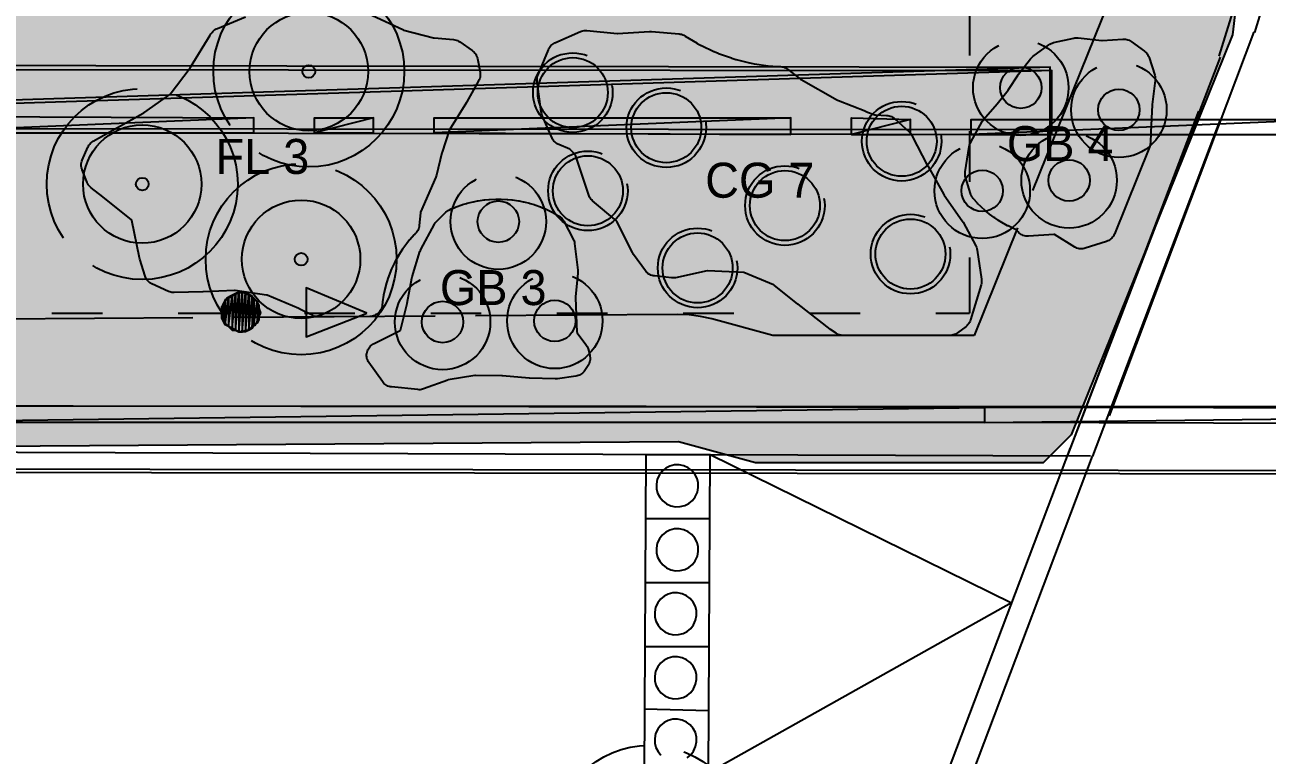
# Model space of a CAD drawing. Header units: metres. Extents: x 1 to 213, y 1 to 147.
# Drawn here: x 57.5 to 65.3, y 40.28 to 44.86 of the extents above; entities that cross this region are included whole.
import ezdxf
from ezdxf.enums import TextEntityAlignment as Align

# ---------------------------------------------------------------- set-up
doc = ezdxf.new("R2010")
doc.units = ezdxf.units.M
doc.linetypes.add('DASHED', pattern=[1.524, 1.27, -0.254])
for name, color, linetype in [('00-BASE-ARQUITECTURA', 8, 'Continuous'), ('PJ-ARBUSTOS', 82, 'Continuous'), ('PJ-COPA-ADULTA', 8, 'DASHED'), ('PJ-CUBRESUELOS', 150, 'Continuous'), ('PJ-ETIQUETAS', 7, 'Continuous'), ('PJ-GRAVILLA', 42, 'Continuous'), ('PJ-HERBACEAS', 212, 'Continuous'), ('PJ-LIMITE-JARDIN', 7, 'Continuous'), ('PJ-MASAS', 92, 'Continuous'), ('PJ-MASAS-RELLENO', 92, 'Continuous'), ('PJ-RIEGO-SECTORES', 5, 'Continuous'), ('PJ-VISIBILIDAD', 1, 'DASHED')]:
    doc.layers.add(name, color=color, linetype=linetype)

# ---------------------------------------------------------------- blocks, each defined once
blk = doc.blocks.new('PJ_CG')
blk.add_circle((0, 0), 0.22)
at = {"flags": 1}
for tag, p, height in [('CODIGO', (0.15, 0.15), 0.2), ('ESPECIE', (0.15, -0.1), 0.15), ('ZONA', (0.15, -0.3), 0.15)]:
    blk.add_attdef(tag, p, '', height=height, dxfattribs=at)
blk = doc.blocks.new('PJ_FL')
for radius in [0.372, 0.04]:
    blk.add_circle((0, 0), radius)
at = {"flags": 1}
for tag, p, height in [('CODIGO', (0.15, 0.15), 0.2), ('ESPECIE', (0.15, -0.1), 0.15), ('ZONA', (0.15, -0.3), 0.15)]:
    blk.add_attdef(tag, p, '', height=height, dxfattribs=at)
blk = doc.blocks.new('PJ_GB')
blk.add_circle((0, 0), 0.13)
at = {"flags": 1}
for tag, p, height in [('CODIGO', (0.15, 0.15), 0.2), ('ESPECIE', (0.15, -0.1), 0.15), ('ZONA', (0.15, -0.3), 0.15)]:
    blk.add_attdef(tag, p, '', height=height, dxfattribs=at)

msp = doc.modelspace()

# ---------------------------------------------------------------- hatches: boundary and pattern name
at = {"layer": 'PJ-GRAVILLA'}
h = msp.add_hatch(dxfattribs=at)
h.set_pattern_fill('GRAVEL', scale=0.03)
h.paths.add_polyline_path([(55.2538, 48.8156), (62.0889, 48.8156), (63.0149, 48.6833), (63.8968, 48.2864), (64.6906, 47.4927), (64.7347, 47.2281), (64.9552, 47.0076), (65.2198, 45.9493), (65.0875, 44.8028), (64.0732, 42.2892), (63.8968, 42.1128), (62.0889, 42.1128), (61.6038, 42.2451), (55.1215, 42.201), (54.9892, 42.4215), (54.9892, 48.5069), (55.2538, 48.8156)])
at = {"layer": 'PJ-MASAS-RELLENO'}
for points in [[(57.855, 43.9537), (57.8525, 43.9611), (57.8507, 43.9688), (57.8497, 43.9765), (57.8495, 43.9844), (57.85, 43.9922), (57.8513, 43.9999), (57.8533, 44.0075), (57.8561, 44.0148), (57.8912, 44.0958), (57.8945, 44.1025), (57.8984, 44.1089), (57.9028, 44.1148), (57.9078, 44.1204), (57.9133, 44.1254), (57.9193, 44.1299), (57.9256, 44.1339), (58.0785, 44.2191), (58.2398, 44.3088), (58.2436, 44.3112), (58.4063, 44.4273), (58.4078, 44.4286), (58.4091, 44.4301), (58.5334, 44.5947), (58.5356, 44.5979), (58.6599, 44.8007), (58.6645, 44.8074), (58.6721, 44.8173), (58.6775, 44.8238), (58.6837, 44.8296), (58.6904, 44.8347), (58.6976, 44.8392), (58.7052, 44.8428), (58.8823, 44.9159), (58.8901, 44.9186), (58.8982, 44.9206), (58.9064, 44.9217), (58.9349, 44.924), (58.94, 44.9248), (58.9723, 44.9317), (58.9748, 44.9323), (59.2156, 45.001), (59.223, 45.0027), (59.2306, 45.0037), (59.2383, 45.004), (59.246, 45.0036), (59.2513, 45.003), (59.2868, 45.0016), (59.292, 45.0017), (59.3288, 45.005), (59.3314, 45.0053), (59.4658, 45.0264), (59.4735, 45.0272), (59.4813, 45.0273), (59.489, 45.0266), (59.4967, 45.0252), (59.5041, 45.023), (59.5114, 45.0202), (59.5183, 45.0166), (59.6727, 44.9272), (59.6759, 44.9255), (59.8749, 44.8333), (59.8765, 44.8326), (59.8783, 44.8321), (60.0647, 44.784), (60.0662, 44.7837), (60.0678, 44.7835), (60.1905, 44.7722), (60.1987, 44.771), (60.2067, 44.769), (60.2145, 44.7662), (60.222, 44.7625), (60.229, 44.7581), (60.3078, 44.7031), (60.3139, 44.6983), (60.3196, 44.693), (60.3247, 44.6872), (60.3292, 44.681), (60.333, 44.6743), (60.3363, 44.6673), (60.3388, 44.66), (60.3406, 44.6524), (60.3568, 44.567), (60.3579, 44.5591), (60.3582, 44.551), (60.3577, 44.543), (60.3564, 44.5351), (60.3543, 44.5273), (60.3514, 44.5198), (60.3478, 44.5126), (60.2727, 44.3802), (60.2711, 44.3775), (60.1643, 44.2055), (60.1632, 44.2034), (60.1623, 44.2011), (60.1177, 44.0637), (60.1169, 44.0608), (60.0828, 43.9204), (60.0809, 43.9137), (60.0784, 43.9072), (59.9825, 43.6881), (59.9818, 43.6861), (59.9815, 43.6839), (59.9746, 43.6032), (59.9736, 43.5953), (59.9717, 43.5875), (59.9691, 43.5799), (59.9657, 43.5727), (59.9616, 43.5658), (59.9569, 43.5593), (59.9515, 43.5534), (59.9439, 43.5458), (59.9425, 43.5443), (59.9153, 43.5143), (59.914, 43.5128), (59.8966, 43.4916), (59.8954, 43.49), (59.8712, 43.4575), (59.8701, 43.4559), (59.8548, 43.433), (59.8538, 43.4314), (59.8329, 43.3966), (59.832, 43.3949), (59.819, 43.3707), (59.8181, 43.3689), (59.8008, 43.3323), (59.8, 43.3305), (59.7895, 43.3051), (59.7888, 43.3033), (59.7751, 43.2651), (59.7745, 43.2632), (59.7665, 43.237), (59.766, 43.2351), (59.7562, 43.1957), (59.7557, 43.1938), (59.7504, 43.1669), (59.7501, 43.165), (59.7441, 43.1249), (59.7439, 43.1229), (59.742, 43.1041), (59.7409, 43.0964), (59.739, 43.0888), (59.7363, 43.0814), (59.733, 43.0743), (59.729, 43.0676), (59.7244, 43.0613), (59.7191, 43.0555), (59.7134, 43.0503), (59.7071, 43.0456), (59.7004, 43.0415), (59.6934, 43.0382), (59.686, 43.0355), (59.6785, 43.0336), (59.6707, 43.0324), (59.6629, 43.0319), (59.3408, 43.0297), (59.3334, 43.03), (59.3261, 43.031), (59.3189, 43.0327), (59.3118, 43.035), (59.305, 43.0379), (59.2186, 43.0803), (59.2166, 43.0812), (59.0179, 43.1655), (59.0163, 43.1661), (59.0146, 43.1664), (58.8172, 43.1952), (58.8153, 43.1954), (58.8134, 43.1954), (58.6156, 43.1861), (58.6136, 43.186), (58.4339, 43.1821), (58.4267, 43.1823), (58.4195, 43.1831), (58.4125, 43.1845), (58.4056, 43.1866), (58.399, 43.1893), (58.294, 43.2371), (58.2873, 43.2405), (58.281, 43.2445), (58.2751, 43.2491), (58.2697, 43.2542), (58.2648, 43.2598), (58.2604, 43.2659), (58.2565, 43.2723), (58.2533, 43.279), (58.2508, 43.2861), (58.2176, 43.3922), (58.2156, 43.4001), (58.1677, 43.6352), (58.1672, 43.6371), (58.1658, 43.6384), (57.9857, 43.783), (57.9851, 43.7834), (57.9117, 43.8403), (57.9052, 43.8459), (57.8994, 43.8522), (57.8942, 43.8591), (57.8898, 43.8664), (57.8863, 43.8742), (57.855, 43.9537)], [(60.8514, 44.1121), (60.8446, 44.1154), (60.8382, 44.1193), (60.8321, 44.1238), (60.8265, 44.1288), (60.8214, 44.1344), (60.8169, 44.1404), (60.8129, 44.1468), (60.8096, 44.1535), (60.7475, 44.2958), (60.7448, 44.3027), (60.7428, 44.3099), (60.7415, 44.3173), (60.7161, 44.5093), (60.7154, 44.5176), (60.7156, 44.5259), (60.7166, 44.5341), (60.7186, 44.5422), (60.7213, 44.55), (60.7859, 44.7085), (60.7891, 44.7155), (60.793, 44.7221), (60.7975, 44.7283), (60.8025, 44.734), (60.8081, 44.7393), (60.8142, 44.744), (60.8207, 44.748), (60.8275, 44.7515), (60.9876, 44.8225), (60.9952, 44.8255), (61.0032, 44.8276), (61.0113, 44.829), (61.0195, 44.8294), (61.0278, 44.8291), (61.2177, 44.8106), (61.2193, 44.8105), (61.2208, 44.8105), (61.4221, 44.8231), (61.428, 44.8233), (61.4339, 44.823), (61.6072, 44.8082), (61.6152, 44.8071), (61.623, 44.8052), (61.6306, 44.8025), (61.6379, 44.7991), (61.6448, 44.795), (61.6449, 44.7949), (61.6466, 44.7939), (61.7207, 44.7495), (61.7224, 44.7485), (61.7466, 44.7355), (61.7484, 44.7347), (61.8264, 44.6977), (61.8282, 44.6969), (61.8536, 44.6864), (61.8554, 44.6857), (61.9368, 44.6566), (61.9386, 44.656), (61.9649, 44.648), (61.9668, 44.6475), (62.0506, 44.6265), (62.0525, 44.6261), (62.0794, 44.6207), (62.0814, 44.6204), (62.1668, 44.6077), (62.1687, 44.6075), (62.1961, 44.6048), (62.198, 44.6046), (62.2454, 44.6023), (62.2533, 44.6015), (62.2612, 44.5999), (62.2689, 44.5976), (62.2763, 44.5944), (62.2833, 44.5906), (62.2899, 44.5861), (62.3714, 44.524), (62.376, 44.5209), (62.6043, 44.3921), (62.6091, 44.3898), (62.7808, 44.3213), (62.7813, 44.3211), (62.8378, 44.2994), (62.8399, 44.2988), (62.842, 44.2985), (62.9121, 44.2959), (62.9201, 44.2952), (62.928, 44.2937), (62.9356, 44.2914), (62.9431, 44.2884), (62.9501, 44.2846), (62.9568, 44.2802), (62.963, 44.2751), (63.0546, 44.1916), (63.0596, 44.1866), (63.0642, 44.1812), (63.0683, 44.1754), (63.0718, 44.1692), (63.1699, 43.9795), (63.1706, 43.9782), (63.2723, 43.7986), (63.2744, 43.7953), (63.3879, 43.6338), (63.3931, 43.6254), (63.4729, 43.4752), (63.4767, 43.467), (63.4796, 43.4583), (63.4814, 43.4494), (63.5086, 43.2663), (63.5094, 43.2575), (63.5093, 43.2488), (63.5081, 43.24), (63.5061, 43.2315), (63.4395, 43.0105), (63.4367, 43.0026), (63.4331, 42.9951), (63.4287, 42.988), (63.4236, 42.9814), (63.4178, 42.9753), (63.4114, 42.9699), (63.3579, 42.9292), (63.3518, 42.925), (63.3453, 42.9213), (63.3385, 42.9183), (63.3315, 42.9159), (63.3242, 42.9142), (63.3169, 42.9132), (63.3094, 42.9128), (62.6398, 42.9128), (62.6318, 42.9132), (62.6239, 42.9144), (62.6161, 42.9164), (62.6086, 42.9192), (62.6014, 42.9227), (62.5945, 42.9269), (62.5603, 42.9504), (62.5564, 42.9533), (62.3554, 43.1104), (62.3552, 43.1105), (62.2045, 43.2287), (62.2031, 43.2297), (62.2014, 43.2305), (62.0157, 43.3077), (62.0141, 43.3083), (62.0124, 43.3084), (61.7868, 43.3195), (61.785, 43.3196), (61.7833, 43.3193), (61.5858, 43.276), (61.5773, 43.2746), (61.5686, 43.2742), (61.56, 43.2747), (61.4525, 43.2865), (61.4452, 43.2876), (61.438, 43.2895), (61.4309, 43.292), (61.4242, 43.2951), (61.4177, 43.2989), (61.4117, 43.3032), (61.4061, 43.3081), (61.4009, 43.3135), (61.3963, 43.3193), (61.3222, 43.4225), (61.3188, 43.4277), (61.3158, 43.4331), (61.218, 43.6271), (61.217, 43.6288), (61.2156, 43.6302), (61.0637, 43.7598), (61.0584, 43.7647), (61.0536, 43.7701), (61.0492, 43.776), (61.0455, 43.7821), (61.0423, 43.7886), (61.0397, 43.7954), (60.9562, 44.0466), (60.9555, 44.0484), (60.9543, 44.0498), (60.9232, 44.0805), (60.9218, 44.0817), (60.9201, 44.0825), (60.8514, 44.1121)], [(63.7294, 43.576), (63.7289, 43.5763), (63.7278, 43.5768), (63.7192, 43.5806), (63.7175, 43.5814), (63.6763, 43.6009), (63.6727, 43.6027), (63.6502, 43.6147), (63.6468, 43.6167), (63.6161, 43.6351), (63.6127, 43.6372), (63.5915, 43.6514), (63.5883, 43.6536), (63.5595, 43.675), (63.5564, 43.6774), (63.5367, 43.6936), (63.5337, 43.6962), (63.5071, 43.7203), (63.5043, 43.723), (63.4862, 43.741), (63.4835, 43.7439), (63.4594, 43.7705), (63.4569, 43.7734), (63.4535, 43.7776), (63.4487, 43.784), (63.4447, 43.7908), (63.4413, 43.798), (63.4386, 43.8055), (63.4085, 43.9066), (63.4068, 43.9136), (63.4057, 43.9206), (63.4052, 43.9278), (63.4054, 43.9349), (63.4062, 43.9421), (63.4315, 44.1008), (63.4329, 44.1077), (63.4349, 44.1144), (63.4375, 44.121), (63.4407, 44.1273), (63.513, 44.2565), (63.5172, 44.2633), (63.5221, 44.2695), (63.6062, 44.3676), (63.6068, 44.3684), (63.6766, 44.454), (63.6792, 44.4576), (63.7384, 44.5497), (63.7423, 44.5552), (63.8158, 44.6506), (63.8207, 44.6564), (63.8262, 44.6617), (63.8321, 44.6664), (63.9325, 44.7395), (63.9393, 44.7439), (63.9464, 44.7476), (63.9539, 44.7506), (63.9616, 44.7528), (64.0881, 44.782), (64.0949, 44.7832), (64.1018, 44.7839), (64.1087, 44.784), (64.1155, 44.7835), (64.2641, 44.7658), (64.2659, 44.7657), (64.2678, 44.7657), (64.3979, 44.7746), (64.4059, 44.7748), (64.4138, 44.7741), (64.4217, 44.7727), (64.4293, 44.7705), (64.4367, 44.7675), (64.4438, 44.7638), (64.4505, 44.7595), (64.5329, 44.6994), (64.5394, 44.6941), (64.5454, 44.6882), (64.5506, 44.6816), (64.5552, 44.6746), (64.559, 44.6671), (64.562, 44.6592), (64.5976, 44.5486), (64.5998, 44.5402), (64.6011, 44.5316), (64.6014, 44.5229), (64.6008, 44.5142), (64.5823, 44.3648), (64.582, 44.3621), (64.5725, 44.1905), (64.5724, 44.1894), (64.5705, 44.1227), (64.57, 44.1157), (64.5688, 44.1087), (64.5671, 44.1018), (64.5647, 44.0951), (64.3448, 43.5502), (64.3415, 43.5431), (64.3376, 43.5364), (64.3331, 43.5301), (64.3279, 43.5243), (64.3223, 43.519), (64.3161, 43.5143), (64.3095, 43.5102), (64.3026, 43.5067), (64.2953, 43.504), (64.1613, 43.4605), (64.1539, 43.4585), (64.1463, 43.4572), (64.1386, 43.4566), (64.131, 43.4568), (64.1233, 43.4577), (64.1158, 43.4594), (64.1085, 43.4617), (64.1015, 43.4647), (64.0947, 43.4684), (63.9676, 43.5465), (63.9658, 43.5474), (63.9638, 43.5474), (63.8034, 43.537), (63.7953, 43.5369), (63.7872, 43.5376), (63.7793, 43.5391), (63.7715, 43.5414), (63.764, 43.5445), (63.7569, 43.5483), (63.7502, 43.5528), (63.744, 43.558), (63.7383, 43.5638), (63.7332, 43.5701), (63.7299, 43.5752), (63.7294, 43.576)], [(59.8565, 42.9448), (59.857, 42.9466), (59.8978, 43.1146), (59.8983, 43.1167), (59.9272, 43.272), (59.9295, 43.2812), (59.979, 43.4395), (59.9816, 43.4467), (59.9849, 43.4536), (60.0708, 43.6126), (60.075, 43.6196), (60.0799, 43.6261), (60.0854, 43.632), (60.1423, 43.6872), (60.1489, 43.6929), (60.1561, 43.6979), (60.1638, 43.7021), (60.1759, 43.7078), (60.1795, 43.7094), (60.203, 43.7192), (60.2067, 43.7206), (60.243, 43.7336), (60.2467, 43.7348), (60.2711, 43.7422), (60.2749, 43.7432), (60.3123, 43.7526), (60.3162, 43.7535), (60.3412, 43.7585), (60.3451, 43.7591), (60.3832, 43.7648), (60.3871, 43.7653), (60.4125, 43.7678), (60.4164, 43.7681), (60.4549, 43.7699), (60.4588, 43.77), (60.4844, 43.77), (60.4883, 43.7699), (60.5268, 43.7681), (60.5307, 43.7678), (60.5561, 43.7653), (60.56, 43.7648), (60.5981, 43.7591), (60.602, 43.7585), (60.627, 43.7535), (60.6309, 43.7526), (60.6683, 43.7432), (60.6721, 43.7422), (60.6965, 43.7348), (60.7002, 43.7336), (60.7365, 43.7206), (60.7402, 43.7192), (60.7637, 43.7094), (60.7673, 43.7078), (60.8022, 43.6913), (60.8057, 43.6896), (60.8282, 43.6775), (60.8316, 43.6756), (60.8533, 43.6626), (60.8594, 43.6586), (60.8651, 43.654), (60.8703, 43.6489), (60.8751, 43.6434), (60.8793, 43.6374), (60.883, 43.6311), (60.9421, 43.5184), (60.9451, 43.5118), (60.9476, 43.5051), (60.9494, 43.4981), (60.9506, 43.491), (60.9713, 43.3223), (60.9719, 43.3136), (60.9715, 43.3049), (60.9571, 43.1551), (60.957, 43.1497), (60.966, 42.933), (60.9662, 42.9311), (60.9673, 42.9294), (61.0224, 42.8555), (61.0267, 42.8492), (61.0303, 42.8425), (61.0333, 42.8355), (61.0356, 42.8282), (61.046, 42.789), (61.0476, 42.7818), (61.0485, 42.7744), (61.0487, 42.7669), (61.0482, 42.7595), (61.047, 42.7522), (61.0452, 42.7449), (61.0426, 42.7379), (61.0395, 42.7312), (61.0357, 42.7248), (61.0146, 42.6924), (61.0102, 42.6863), (61.0052, 42.6806), (60.9997, 42.6755), (60.9938, 42.6708), (60.9875, 42.6668), (60.9808, 42.6633), (60.9738, 42.6605), (60.9666, 42.6584), (60.9592, 42.657), (60.8439, 42.6401), (60.8367, 42.6394), (60.8295, 42.6393), (60.6684, 42.6449), (60.6643, 42.6451), (60.4974, 42.6595), (60.4945, 42.6596), (60.3274, 42.6616), (60.3256, 42.6615), (60.3238, 42.6613), (60.1572, 42.6331), (60.1554, 42.6328), (60.1537, 42.6322), (60.0018, 42.5767), (59.9949, 42.5746), (59.9879, 42.573), (59.9807, 42.5721), (59.9735, 42.5719), (59.9663, 42.5723), (59.7999, 42.5893), (59.7924, 42.5904), (59.785, 42.5923), (59.7779, 42.5948), (59.771, 42.598), (59.7644, 42.6018), (59.7583, 42.6062), (59.7526, 42.6112), (59.7474, 42.6167), (59.7427, 42.6227), (59.6582, 42.7423), (59.6541, 42.7487), (59.6507, 42.7555), (59.6478, 42.7627), (59.6457, 42.77), (59.6443, 42.7775), (59.6436, 42.7851), (59.6437, 42.7928), (59.6445, 42.8004), (59.646, 42.8079), (59.6482, 42.8152), (59.6511, 42.8223), (59.6546, 42.829), (59.6588, 42.8354), (59.6636, 42.8414), (59.6689, 42.8469), (59.6748, 42.8518), (59.681, 42.8562), (59.6877, 42.8599), (59.8549, 42.9438), (59.8565, 42.9448)]]:
    msp.add_hatch(color=7, dxfattribs=at).paths.add_polyline_path(points)

# ---------------------------------------------------------------- linework, layer by layer
at = {"layer": '00-BASE-ARQUITECTURA'}
for points in [[(65.2261, 44.816), (65.3476, 45.2173), (65.4116, 45.6266), (65.4187, 46.0381), (65.3696, 46.4457), (65.265, 46.8437), (65.1057, 47.2262), (64.8924, 47.5871), (64.6309, 47.9149), (64.3301, 48.1997), (63.9953, 48.439), (63.6317, 48.6298), (63.2447, 48.7695), (62.8394, 48.8553), (62.4211, 48.8844)], [(65.0037, 44.6676), (65.1253, 45.0689), (65.1893, 45.4782), (65.1964, 45.8897), (65.1474, 46.2974), (65.0428, 46.6954), (64.8835, 47.0778), (64.6702, 47.4388), (64.4087, 47.7666), (64.1079, 48.0515), (63.7731, 48.2908), (63.4095, 48.4816), (63.0224, 48.6213), (62.6171, 48.7071), (62.1988, 48.7362)], [(63.4329, 44.9897), (63.4329, 44.6722)], [(65.2215, 44.8204), (64.3114, 42.4074)], [(63.9409, 44.5981), (51.9394, 44.2171), (51.9394, 44.6193), (63.9409, 44.5981)], [(63.9409, 44.2066), (63.9409, 44.5981), (51.9394, 44.2171), (63.9409, 44.2066)], [(65.0099, 44.6616), (64.0468, 42.1534)], [(63.9515, 44.577), (51.95, 44.196), (51.95, 44.5876), (63.9515, 44.577)], [(63.9515, 44.1748), (63.9515, 44.577), (51.95, 44.196), (63.9515, 44.1748)], [(58.935, 44.2806), (56.6914, 44.1854), (56.6914, 44.2912), (58.935, 44.2806)], [(58.935, 44.1854), (58.935, 44.2806), (56.6914, 44.1854), (58.935, 44.1854)], [(59.6864, 44.1854), (59.6864, 44.2806), (59.316, 44.1854), (59.6864, 44.1854)], [(59.6864, 44.2806), (59.316, 44.1854), (59.316, 44.2806), (59.6864, 44.2806)], [(62.3111, 44.1748), (62.3111, 44.2806), (60.0674, 44.1854), (62.3111, 44.1748)], [(62.3111, 44.2806), (60.0674, 44.1854), (60.0674, 44.2806), (62.3111, 44.2806)], [(63.0625, 44.2701), (62.6921, 44.1748), (62.6921, 44.2806), (63.0625, 44.2701)], [(64.8723, 44.323), (64.0468, 42.1534)], [(63.0625, 44.1748), (63.0625, 44.2701), (62.6921, 44.1748), (63.0625, 44.1748)], [(65.6872, 44.1748), (65.6978, 44.2701), (63.4435, 44.1748), (65.6872, 44.1748)], [(65.6978, 44.2701), (63.4435, 44.1748), (63.4435, 44.2701), (65.6978, 44.2701)], [(65.0099, 44.2701), (64.2055, 42.1534)], [(63.4329, 44.196), (63.4329, 43.8785)], [(63.4329, 43.4022), (63.4329, 43.053)], [(59.6441, 43.053), (59.2631, 43.2117), (59.2631, 42.9048), (59.6441, 43.053)], [(58.8504, 43.18), (58.8292, 43.18), (58.808, 43.1694), (58.7869, 43.1588), (58.7657, 43.1482), (58.7551, 43.1271), (58.7445, 43.1059), (58.7339, 43.0847), (58.7339, 43.0636), (58.7339, 43.0424), (58.7445, 43.0212), (58.7445, 43.0001), (58.7657, 42.9789), (58.7763, 42.9683), (58.7974, 42.9471), (58.8186, 42.9471), (58.8398, 42.9366), (58.8609, 42.9366), (58.8821, 42.9471), (58.9033, 42.9471), (58.9244, 42.9683), (58.9456, 42.9789), (58.9562, 43.0001), (58.9668, 43.0212), (58.9668, 43.0424), (58.9774, 43.0636), (58.9668, 43.0847), (58.9668, 43.1059), (58.9562, 43.1271), (58.935, 43.1482), (58.9139, 43.1588), (58.8927, 43.1694), (58.8715, 43.18), (58.8504, 43.18)], [(58.7339, 43.0953), (58.7339, 43.0212), (58.7445, 43.1165), (58.7339, 43.0953)], [(58.7339, 43.0212), (58.7445, 43.1165), (58.7445, 43.0001), (58.7339, 43.0212)], [(58.7445, 43.1165), (58.7445, 43.0001), (58.7551, 43.1376), (58.7445, 43.1165)], [(58.7445, 43.0001), (58.7551, 43.1376), (58.7551, 42.9789), (58.7445, 43.0001)], [(58.7551, 43.1376), (58.7551, 42.9789), (58.7763, 43.1482), (58.7551, 43.1376)], [(58.7551, 42.9789), (58.7763, 43.1482), (58.7763, 42.9683), (58.7551, 42.9789)], [(58.7763, 43.1482), (58.7763, 42.9683), (58.7974, 43.1588), (58.7763, 43.1482)], [(58.7763, 42.9683), (58.7974, 43.1588), (58.7974, 42.9577), (58.7763, 42.9683)], [(58.7974, 43.1588), (58.7974, 42.9577), (58.8186, 43.1694), (58.7974, 43.1588)], [(58.7974, 42.9577), (58.8186, 43.1694), (58.8186, 42.9471), (58.7974, 42.9577)], [(58.8186, 43.1694), (58.8186, 42.9471), (58.8398, 43.18), (58.8186, 43.1694)], [(58.8186, 42.9471), (58.8398, 43.18), (58.8398, 42.9366), (58.8186, 42.9471)], [(58.8398, 43.18), (58.8398, 42.9366), (58.8609, 43.18), (58.8398, 43.18)], [(58.8398, 42.9366), (58.8609, 43.18), (58.8609, 42.9366), (58.8398, 42.9366)], [(58.8609, 43.18), (58.8609, 42.9366), (58.8821, 43.18), (58.8609, 43.18)], [(58.8609, 42.9366), (58.8821, 43.18), (58.8821, 42.9366), (58.8609, 42.9366)], [(58.8821, 43.18), (58.8821, 42.9366), (58.9033, 43.1694), (58.8821, 43.18)], [(58.8821, 42.9366), (58.9033, 43.1694), (58.9033, 42.9471), (58.8821, 42.9366)], [(58.9033, 43.1694), (58.9033, 42.9471), (58.9244, 43.1588), (58.9033, 43.1694)], [(58.9033, 42.9471), (58.9244, 43.1588), (58.9244, 42.9577), (58.9033, 42.9471)], [(58.9244, 43.1588), (58.9244, 42.9577), (58.935, 43.1376), (58.9244, 43.1588)], [(58.9244, 42.9577), (58.935, 43.1376), (58.935, 42.9789), (58.9244, 42.9577)], [(58.935, 43.1376), (58.935, 42.9789), (58.9562, 43.1271), (58.935, 43.1376)], [(58.935, 42.9789), (58.9562, 43.1271), (58.9562, 42.9895), (58.935, 42.9789)], [(58.9562, 43.1271), (58.9562, 42.9895), (58.9668, 43.1059), (58.9562, 43.1271)], [(57.665, 43.053), (57.9825, 43.053)], [(58.4588, 43.053), (58.7763, 43.053)], [(58.7339, 43.0741), (58.7339, 43.0424), (58.7339, 43.0953), (58.7339, 43.0741)], [(58.7339, 43.0424), (58.7339, 43.0953), (58.7339, 43.0212), (58.7339, 43.0424)], [(58.9562, 42.9895), (58.9668, 43.1059), (58.9668, 43.0106), (58.9562, 42.9895)], [(58.9668, 43.0106), (58.9668, 43.1059), (58.9668, 43.0847), (58.9668, 43.0106)], [(58.9668, 43.0106), (58.9668, 43.0318), (58.9668, 43.0847), (58.9668, 43.0106)], [(58.9668, 43.0318), (58.9668, 43.0847), (58.9774, 43.053), (58.9668, 43.0318)], [(59.2525, 43.053), (59.57, 43.053)], [(60.0463, 43.053), (60.3638, 43.053)], [(60.84, 43.053), (61.1575, 43.053)], [(61.6338, 43.053), (61.9513, 43.053)], [(62.4275, 43.053), (62.745, 43.053)], [(63.2213, 43.053), (63.4329, 43.053)], [(132.6056, 42.4603), (98.813, 42.4497), (51.9289, 42.4709), (51.9183, 40.2061), (63.2954, 40.1637), (62.5016, 38.0788), (61.8984, 36.4807), (60.5119, 32.8612), (59.8875, 31.2208), (59.2102, 29.4428), (58.5223, 27.8553), (57.9402, 26.7652), (56.6173, 24.7438), (54.7229, 22.5637), (53.0189, 21.0502), (52.1723, 20.4152), (50.426, 19.3146), (48.5316, 18.3832)], [(56.3633, 42.4709), (56.3633, 42.3651), (63.5282, 42.4603), (56.3633, 42.4709)], [(56.3633, 42.3651), (63.5282, 42.4603), (63.5282, 42.3651), (56.3633, 42.3651)], [(63.5282, 42.4603), (63.5282, 42.3651), (70.7249, 42.4497), (63.5282, 42.4603)], [(63.5282, 42.3651), (70.7249, 42.4497), (70.7249, 42.3439), (63.5282, 42.3651)], [(64.1949, 42.1534), (51.9289, 42.1957), (51.9289, 40.2061), (63.2954, 40.1637)], [(64.1949, 42.1534), (51.9289, 42.1957), (51.9289, 40.2061), (62.6709, 40.1637)], [(64.1949, 42.1534), (51.9289, 42.1957), (51.9289, 40.2061), (63.4541, 40.1637)], [(63.2954, 40.1637), (64.0679, 42.2063)], [(61.3904, 40.1637), (61.4009, 42.164), (61.8031, 42.164)], [(61.5558, 41.8424), (61.5857, 41.8363), (61.6153, 41.8372), (61.6435, 41.8444), (61.6693, 41.8576), (61.6917, 41.8761), (61.7098, 41.8995), (61.7225, 41.9272), (61.7286, 41.9572), (61.7278, 41.9867), (61.7205, 42.0149), (61.7074, 42.0407), (61.6888, 42.0632), (61.6655, 42.0813), (61.6377, 42.094), (61.6078, 42.1), (61.5782, 42.0992), (61.55, 42.092), (61.5242, 42.0788), (61.5017, 42.0603), (61.4837, 42.0369), (61.4709, 42.0091), (61.4649, 41.9792), (61.4657, 41.9497), (61.473, 41.9215), (61.4861, 41.8956), (61.5046, 41.8732), (61.528, 41.8551), (61.5558, 41.8424)], [(61.7925, 40.1637), (61.8031, 42.164)], [(61.8031, 42.164), (63.6975, 41.2326), (61.7925, 40.1637)], [(63.4541, 40.1637), (64.2055, 42.1534)], [(52.1935, 42.0793), (123.197, 42.0052)], [(52.204, 42.0581), (123.2076, 41.9841)], [(61.4009, 41.7618), (61.8031, 41.7618)], [(61.5558, 41.4402), (61.5857, 41.4342), (61.6153, 41.435), (61.6435, 41.4422), (61.6693, 41.4554), (61.6917, 41.4739), (61.7098, 41.4973), (61.7225, 41.5251), (61.7286, 41.555), (61.7278, 41.5845), (61.7205, 41.6127), (61.7074, 41.6386), (61.6888, 41.661), (61.6655, 41.6791), (61.6377, 41.6918), (61.6078, 41.6979), (61.5782, 41.697), (61.55, 41.6898), (61.5242, 41.6767), (61.5017, 41.6581), (61.4837, 41.6347), (61.4709, 41.607), (61.4649, 41.577), (61.4657, 41.5475), (61.473, 41.5193), (61.4861, 41.4935), (61.5046, 41.471), (61.528, 41.4529), (61.5558, 41.4402)], [(61.4009, 41.3596), (61.7925, 41.3596)], [(61.5452, 41.0381), (61.5751, 41.032), (61.6047, 41.0328), (61.6329, 41.0401), (61.6587, 41.0532), (61.6812, 41.0717), (61.6992, 41.0951), (61.7119, 41.1229), (61.718, 41.1528), (61.7172, 41.1824), (61.7099, 41.2106), (61.6968, 41.2364), (61.6783, 41.2588), (61.6549, 41.2769), (61.6271, 41.2896), (61.5972, 41.2957), (61.5676, 41.2949), (61.5394, 41.2876), (61.5136, 41.2745), (61.4912, 41.256), (61.4731, 41.2326), (61.4604, 41.2048), (61.4543, 41.1749), (61.4551, 41.1453), (61.4624, 41.1171), (61.4755, 41.0913), (61.494, 41.0689), (61.5174, 41.0508), (61.5452, 41.0381)], [(61.4009, 40.9575), (61.7925, 40.9575)], [(61.5452, 40.6359), (61.5751, 40.6298), (61.6047, 40.6307), (61.6329, 40.6379), (61.6587, 40.6511), (61.6812, 40.6696), (61.6992, 40.693), (61.7119, 40.7207), (61.718, 40.7507), (61.7172, 40.7802), (61.7099, 40.8084), (61.6968, 40.8342), (61.6783, 40.8567), (61.6549, 40.8748), (61.6271, 40.8875), (61.5972, 40.8935), (61.5676, 40.8927), (61.5394, 40.8855), (61.5136, 40.8723), (61.4912, 40.8538), (61.4731, 40.8304), (61.4604, 40.8026), (61.4543, 40.7727), (61.4551, 40.7432), (61.4624, 40.715), (61.4755, 40.6891), (61.494, 40.6667), (61.5174, 40.6486), (61.5452, 40.6359)], [(61.3904, 40.5659), (61.7925, 40.5553)], [(61.6587, 40.2595), (61.6812, 40.278), (61.6992, 40.3014), (61.7119, 40.3292), (61.718, 40.3591), (61.7172, 40.3886), (61.7099, 40.4168), (61.6968, 40.4426), (61.6783, 40.4651), (61.6549, 40.4832), (61.6271, 40.4959), (61.5972, 40.502), (61.5676, 40.5011), (61.5394, 40.4939), (61.5136, 40.4807), (61.4912, 40.4622), (61.4731, 40.4388), (61.4604, 40.4111), (61.4543, 40.3811), (61.4551, 40.3516), (61.4624, 40.3234), (61.4755, 40.2976), (61.494, 40.2751)]]:
    msp.add_lwpolyline(points, dxfattribs=at)
at = {"layer": 'PJ-COPA-ADULTA'}
for centre, radius in [((59.2803, 44.5717), 0.6), ((63.7557, 44.4697), 0.3), ((60.9395, 44.4387), 0.25), ((64.3723, 44.3307), 0.3), ((58.2332, 43.864), 0.6), ((61.5272, 44.2185), 0.25), ((63.007, 44.133), 0.25), ((63.5134, 43.8219), 0.3), ((64.0594, 43.8872), 0.3), ((61.0346, 43.8218), 0.25), ((59.232, 43.3916), 0.6), ((62.273, 43.7289), 0.25), ((60.4715, 43.628), 0.3), ((63.0622, 43.4244), 0.25), ((61.7241, 43.3371), 0.25), ((60.1211, 42.9974), 0.3), ((60.8266, 43.0046), 0.3), ((61.4211, 39.7381), 0.6)]:
    msp.add_circle(centre, radius, dxfattribs=at)
at = {"layer": 'PJ-LIMITE-JARDIN'}
msp.add_lwpolyline([(55.2538, 48.8156), (62.0889, 48.8156), (63.0149, 48.6833), (63.8968, 48.2864), (64.6906, 47.4927), (64.7347, 47.2281), (64.9552, 47.0076), (65.2198, 45.9493), (65.0875, 44.8028), (64.0732, 42.2892), (63.8968, 42.1128), (62.0889, 42.1128), (61.6038, 42.2451), (55.1215, 42.201), (54.9892, 42.4215), (54.9892, 48.5069), (55.2538, 48.8156)], close=True, dxfattribs=at)
at = {"layer": 'PJ-MASAS'}
msp.add_lwpolyline([(59.6759, 44.9255), (59.8749, 44.8333), (59.8765, 44.8326), (59.8783, 44.8321), (60.0647, 44.784), (60.0662, 44.7837), (60.0678, 44.7835), (60.1905, 44.7722), (60.1987, 44.771), (60.2067, 44.769), (60.2145, 44.7662), (60.222, 44.7625), (60.229, 44.7581), (60.3078, 44.7031), (60.3139, 44.6983), (60.3196, 44.693), (60.3247, 44.6872), (60.3292, 44.681), (60.333, 44.6743), (60.3363, 44.6673), (60.3388, 44.66), (60.3406, 44.6524), (60.3568, 44.567), (60.3579, 44.5591), (60.3582, 44.551), (60.3577, 44.543), (60.3564, 44.5351), (60.3543, 44.5273), (60.3514, 44.5198), (60.3478, 44.5126), (60.2727, 44.3802), (60.2711, 44.3775), (60.1643, 44.2055), (60.1632, 44.2034), (60.1623, 44.2011), (60.1177, 44.0637), (60.1169, 44.0608), (60.0828, 43.9204), (60.0809, 43.9137), (60.0784, 43.9072), (59.9825, 43.6881), (59.9818, 43.6861), (59.9815, 43.6839), (59.9746, 43.6032), (59.9736, 43.5953), (59.9717, 43.5875), (59.9691, 43.5799), (59.9657, 43.5727), (59.9616, 43.5658), (59.9569, 43.5593), (59.9515, 43.5534), (59.9439, 43.5458), (59.9425, 43.5443), (59.9153, 43.5143), (59.914, 43.5128), (59.8966, 43.4916), (59.8954, 43.49), (59.8712, 43.4575), (59.8701, 43.4559), (59.8548, 43.433), (59.8538, 43.4314), (59.8329, 43.3966), (59.832, 43.3949), (59.819, 43.3707), (59.8181, 43.3689), (59.8008, 43.3323), (59.8, 43.3305), (59.7895, 43.3051), (59.7888, 43.3033), (59.7751, 43.2651), (59.7745, 43.2632), (59.7665, 43.237), (59.766, 43.2351), (59.7562, 43.1957), (59.7557, 43.1938), (59.7504, 43.1669), (59.7501, 43.165), (59.7441, 43.1249), (59.7439, 43.1229), (59.742, 43.1041), (59.7409, 43.0964), (59.739, 43.0888), (59.7363, 43.0814), (59.733, 43.0743), (59.729, 43.0676), (59.7244, 43.0613), (59.7191, 43.0555), (59.7134, 43.0503), (59.7071, 43.0456), (59.7004, 43.0415), (59.6934, 43.0382), (59.686, 43.0355), (59.6785, 43.0336), (59.6707, 43.0324), (59.6629, 43.0319), (59.3408, 43.0297), (59.3334, 43.03), (59.3261, 43.031), (59.3189, 43.0327), (59.3118, 43.035), (59.305, 43.0379), (59.2186, 43.0803), (59.2166, 43.0812), (59.0179, 43.1655), (59.0163, 43.1661), (59.0146, 43.1664), (58.8172, 43.1952), (58.8153, 43.1954), (58.8134, 43.1954), (58.6156, 43.1861), (58.6136, 43.186), (58.4339, 43.1821), (58.4267, 43.1823), (58.4195, 43.1831), (58.4125, 43.1845), (58.4056, 43.1866), (58.399, 43.1893), (58.294, 43.2371), (58.2873, 43.2405), (58.281, 43.2445), (58.2751, 43.2491), (58.2697, 43.2542), (58.2648, 43.2598), (58.2604, 43.2659), (58.2565, 43.2723), (58.2533, 43.279), (58.2508, 43.2861), (58.2176, 43.3922), (58.2156, 43.4001), (58.1677, 43.6352), (58.1672, 43.6371), (58.1658, 43.6384), (57.9857, 43.783), (57.9851, 43.7834), (57.9117, 43.8403), (57.9052, 43.8459), (57.8994, 43.8522), (57.8942, 43.8591), (57.8898, 43.8664), (57.8863, 43.8742), (57.855, 43.9537), (57.855, 43.9537), (57.8525, 43.9611), (57.8507, 43.9688), (57.8497, 43.9765), (57.8495, 43.9844), (57.85, 43.9922), (57.8513, 43.9999), (57.8533, 44.0075), (57.8561, 44.0148), (57.8912, 44.0958), (57.8945, 44.1025), (57.8984, 44.1089), (57.9028, 44.1148), (57.9078, 44.1204), (57.9133, 44.1254), (57.9193, 44.1299), (57.9256, 44.1339), (58.0785, 44.2191), (58.2398, 44.3088), (58.2436, 44.3112), (58.4063, 44.4273), (58.4078, 44.4286), (58.4091, 44.4301), (58.5334, 44.5947), (58.5356, 44.5979), (58.6599, 44.8007), (58.6645, 44.8074), (58.6721, 44.8173), (58.6775, 44.8238), (58.6837, 44.8296), (58.6904, 44.8347), (58.6976, 44.8392), (58.7052, 44.8428), (58.8823, 44.9159)], dxfattribs=at)
for points in [[(60.8514, 44.1121), (60.8446, 44.1154), (60.8382, 44.1193), (60.8321, 44.1238), (60.8265, 44.1288), (60.8214, 44.1344), (60.8169, 44.1404), (60.8129, 44.1468), (60.8096, 44.1535), (60.7475, 44.2958), (60.7448, 44.3027), (60.7428, 44.3099), (60.7415, 44.3173), (60.7161, 44.5093), (60.7154, 44.5176), (60.7156, 44.5259), (60.7166, 44.5341), (60.7186, 44.5422), (60.7213, 44.55), (60.7859, 44.7085), (60.7891, 44.7155), (60.793, 44.7221), (60.7975, 44.7283), (60.8025, 44.734), (60.8081, 44.7393), (60.8142, 44.744), (60.8207, 44.748), (60.8275, 44.7515), (60.9876, 44.8225), (60.9952, 44.8255), (61.0032, 44.8276), (61.0113, 44.829), (61.0195, 44.8294), (61.0278, 44.8291), (61.2177, 44.8106), (61.2193, 44.8105), (61.2208, 44.8105), (61.4221, 44.8231), (61.428, 44.8233), (61.4339, 44.823), (61.6072, 44.8082), (61.6152, 44.8071), (61.623, 44.8052), (61.6306, 44.8025), (61.6379, 44.7991), (61.6448, 44.795), (61.6449, 44.7949), (61.6466, 44.7939), (61.7207, 44.7495), (61.7224, 44.7485), (61.7466, 44.7355), (61.7484, 44.7347), (61.8264, 44.6977), (61.8282, 44.6969), (61.8536, 44.6864), (61.8554, 44.6857), (61.9368, 44.6566), (61.9386, 44.656), (61.9649, 44.648), (61.9668, 44.6475), (62.0506, 44.6265), (62.0525, 44.6261), (62.0794, 44.6207), (62.0814, 44.6204), (62.1668, 44.6077), (62.1687, 44.6075), (62.1961, 44.6048), (62.198, 44.6046), (62.2454, 44.6023), (62.2533, 44.6015), (62.2612, 44.5999), (62.2689, 44.5976), (62.2763, 44.5944), (62.2833, 44.5906), (62.2899, 44.5861), (62.3714, 44.524), (62.376, 44.5209), (62.6043, 44.3921), (62.6091, 44.3898), (62.7808, 44.3213), (62.7813, 44.3211), (62.8378, 44.2994), (62.8399, 44.2988), (62.842, 44.2985), (62.9121, 44.2959), (62.9201, 44.2952), (62.928, 44.2937), (62.9356, 44.2914), (62.9431, 44.2884), (62.9501, 44.2846), (62.9568, 44.2802), (62.963, 44.2751), (63.0546, 44.1916), (63.0596, 44.1866), (63.0642, 44.1812), (63.0683, 44.1754), (63.0718, 44.1692), (63.1699, 43.9795), (63.1706, 43.9782), (63.2723, 43.7986), (63.2744, 43.7953), (63.3879, 43.6338), (63.3931, 43.6254), (63.4729, 43.4752), (63.4767, 43.467), (63.4796, 43.4583), (63.4814, 43.4494), (63.5086, 43.2663), (63.5094, 43.2575), (63.5093, 43.2488), (63.5081, 43.24), (63.5061, 43.2315), (63.4395, 43.0105), (63.4367, 43.0026), (63.4331, 42.9951), (63.4287, 42.988), (63.4236, 42.9814), (63.4178, 42.9753), (63.4114, 42.9699), (63.3579, 42.9292), (63.3518, 42.925), (63.3453, 42.9213), (63.3385, 42.9183), (63.3315, 42.9159), (63.3242, 42.9142), (63.3169, 42.9132), (63.3094, 42.9128), (62.6398, 42.9128), (62.6318, 42.9132), (62.6239, 42.9144), (62.6161, 42.9164), (62.6086, 42.9192), (62.6014, 42.9227), (62.5945, 42.9269), (62.5603, 42.9504), (62.5564, 42.9533), (62.3554, 43.1104), (62.3552, 43.1105), (62.2045, 43.2287), (62.2031, 43.2297), (62.2014, 43.2305), (62.0157, 43.3077), (62.0141, 43.3083), (62.0124, 43.3084), (61.7868, 43.3195), (61.785, 43.3196), (61.7833, 43.3193), (61.5858, 43.276), (61.5773, 43.2746), (61.5686, 43.2742), (61.56, 43.2747), (61.4525, 43.2865), (61.4452, 43.2876), (61.438, 43.2895), (61.4309, 43.292), (61.4242, 43.2951), (61.4177, 43.2989), (61.4117, 43.3032), (61.4061, 43.3081), (61.4009, 43.3135), (61.3963, 43.3193), (61.3222, 43.4225), (61.3188, 43.4277), (61.3158, 43.4331), (61.218, 43.6271), (61.217, 43.6288), (61.2156, 43.6302), (61.0637, 43.7598), (61.0584, 43.7647), (61.0536, 43.7701), (61.0492, 43.776), (61.0455, 43.7821), (61.0423, 43.7886), (61.0397, 43.7954), (60.9562, 44.0466), (60.9555, 44.0484), (60.9543, 44.0498), (60.9232, 44.0805), (60.9218, 44.0817), (60.9201, 44.0825), (60.8514, 44.1121)], [(63.7294, 43.576), (63.7289, 43.5763), (63.7278, 43.5768), (63.7192, 43.5806), (63.7175, 43.5814), (63.6763, 43.6009), (63.6727, 43.6027), (63.6502, 43.6147), (63.6468, 43.6167), (63.6161, 43.6351), (63.6127, 43.6372), (63.5915, 43.6514), (63.5883, 43.6536), (63.5595, 43.675), (63.5564, 43.6774), (63.5367, 43.6936), (63.5337, 43.6962), (63.5071, 43.7203), (63.5043, 43.723), (63.4862, 43.741), (63.4835, 43.7439), (63.4594, 43.7705), (63.4569, 43.7734), (63.4535, 43.7776), (63.4487, 43.784), (63.4447, 43.7908), (63.4413, 43.798), (63.4386, 43.8055), (63.4085, 43.9066), (63.4068, 43.9136), (63.4057, 43.9206), (63.4052, 43.9278), (63.4054, 43.9349), (63.4062, 43.9421), (63.4315, 44.1008), (63.4329, 44.1077), (63.4349, 44.1144), (63.4375, 44.121), (63.4407, 44.1273), (63.513, 44.2565), (63.5172, 44.2633), (63.5221, 44.2695), (63.6062, 44.3676), (63.6068, 44.3684), (63.6766, 44.454), (63.6792, 44.4576), (63.7384, 44.5497), (63.7423, 44.5552), (63.8158, 44.6506), (63.8207, 44.6564), (63.8262, 44.6617), (63.8321, 44.6664), (63.9325, 44.7395), (63.9393, 44.7439), (63.9464, 44.7476), (63.9539, 44.7506), (63.9616, 44.7528), (64.0881, 44.782), (64.0949, 44.7832), (64.1018, 44.7839), (64.1087, 44.784), (64.1155, 44.7835), (64.2641, 44.7658), (64.2659, 44.7657), (64.2678, 44.7657), (64.3979, 44.7746), (64.4059, 44.7748), (64.4138, 44.7741), (64.4217, 44.7727), (64.4293, 44.7705), (64.4367, 44.7675), (64.4438, 44.7638), (64.4505, 44.7595), (64.5329, 44.6994), (64.5394, 44.6941), (64.5454, 44.6882), (64.5506, 44.6816), (64.5552, 44.6746), (64.559, 44.6671), (64.562, 44.6592), (64.5976, 44.5486), (64.5998, 44.5402), (64.6011, 44.5316), (64.6014, 44.5229), (64.6008, 44.5142), (64.5823, 44.3648), (64.582, 44.3621), (64.5725, 44.1905), (64.5724, 44.1894), (64.5705, 44.1227), (64.57, 44.1157), (64.5688, 44.1087), (64.5671, 44.1018), (64.5647, 44.0951), (64.3448, 43.5502), (64.3415, 43.5431), (64.3376, 43.5364), (64.3331, 43.5301), (64.3279, 43.5243), (64.3223, 43.519), (64.3161, 43.5143), (64.3095, 43.5102), (64.3026, 43.5067), (64.2953, 43.504), (64.1613, 43.4605), (64.1539, 43.4585), (64.1463, 43.4572), (64.1386, 43.4566), (64.131, 43.4568), (64.1233, 43.4577), (64.1158, 43.4594), (64.1085, 43.4617), (64.1015, 43.4647), (64.0947, 43.4684), (63.9676, 43.5465), (63.9658, 43.5474), (63.9638, 43.5474), (63.8034, 43.537), (63.7953, 43.5369), (63.7872, 43.5376), (63.7793, 43.5391), (63.7715, 43.5414), (63.764, 43.5445), (63.7569, 43.5483), (63.7502, 43.5528), (63.744, 43.558), (63.7383, 43.5638), (63.7332, 43.5701), (63.7299, 43.5752), (63.7294, 43.576)], [(59.8565, 42.9448), (59.857, 42.9466), (59.8978, 43.1146), (59.8983, 43.1167), (59.9272, 43.272), (59.9295, 43.2812), (59.979, 43.4395), (59.9816, 43.4467), (59.9849, 43.4536), (60.0708, 43.6126), (60.075, 43.6196), (60.0799, 43.6261), (60.0854, 43.632), (60.1423, 43.6872), (60.1489, 43.6929), (60.1561, 43.6979), (60.1638, 43.7021), (60.1759, 43.7078), (60.1795, 43.7094), (60.203, 43.7192), (60.2067, 43.7206), (60.243, 43.7336), (60.2467, 43.7348), (60.2711, 43.7422), (60.2749, 43.7432), (60.3123, 43.7526), (60.3162, 43.7535), (60.3412, 43.7585), (60.3451, 43.7591), (60.3832, 43.7648), (60.3871, 43.7653), (60.4125, 43.7678), (60.4164, 43.7681), (60.4549, 43.7699), (60.4588, 43.77), (60.4844, 43.77), (60.4883, 43.7699), (60.5268, 43.7681), (60.5307, 43.7678), (60.5561, 43.7653), (60.56, 43.7648), (60.5981, 43.7591), (60.602, 43.7585), (60.627, 43.7535), (60.6309, 43.7526), (60.6683, 43.7432), (60.6721, 43.7422), (60.6965, 43.7348), (60.7002, 43.7336), (60.7365, 43.7206), (60.7402, 43.7192), (60.7637, 43.7094), (60.7673, 43.7078), (60.8022, 43.6913), (60.8057, 43.6896), (60.8282, 43.6775), (60.8316, 43.6756), (60.8533, 43.6626), (60.8594, 43.6586), (60.8651, 43.654), (60.8703, 43.6489), (60.8751, 43.6434), (60.8793, 43.6374), (60.883, 43.6311), (60.9421, 43.5184), (60.9451, 43.5118), (60.9476, 43.5051), (60.9494, 43.4981), (60.9506, 43.491), (60.9713, 43.3223), (60.9719, 43.3136), (60.9715, 43.3049), (60.9571, 43.1551), (60.957, 43.1497), (60.966, 42.933), (60.9662, 42.9311), (60.9673, 42.9294), (61.0224, 42.8555), (61.0267, 42.8492), (61.0303, 42.8425), (61.0333, 42.8355), (61.0356, 42.8282), (61.046, 42.789), (61.0476, 42.7818), (61.0485, 42.7744), (61.0487, 42.7669), (61.0482, 42.7595), (61.047, 42.7522), (61.0452, 42.7449), (61.0426, 42.7379), (61.0395, 42.7312), (61.0357, 42.7248), (61.0146, 42.6924), (61.0102, 42.6863), (61.0052, 42.6806), (60.9997, 42.6755), (60.9938, 42.6708), (60.9875, 42.6668), (60.9808, 42.6633), (60.9738, 42.6605), (60.9666, 42.6584), (60.9592, 42.657), (60.8439, 42.6401), (60.8367, 42.6394), (60.8295, 42.6393), (60.6684, 42.6449), (60.6643, 42.6451), (60.4974, 42.6595), (60.4945, 42.6596), (60.3274, 42.6616), (60.3256, 42.6615), (60.3238, 42.6613), (60.1572, 42.6331), (60.1554, 42.6328), (60.1537, 42.6322), (60.0018, 42.5767), (59.9949, 42.5746), (59.9879, 42.573), (59.9807, 42.5721), (59.9735, 42.5719), (59.9663, 42.5723), (59.7999, 42.5893), (59.7924, 42.5904), (59.785, 42.5923), (59.7779, 42.5948), (59.771, 42.598), (59.7644, 42.6018), (59.7583, 42.6062), (59.7526, 42.6112), (59.7474, 42.6167), (59.7427, 42.6227), (59.6582, 42.7423), (59.6541, 42.7487), (59.6507, 42.7555), (59.6478, 42.7627), (59.6457, 42.77), (59.6443, 42.7775), (59.6436, 42.7851), (59.6437, 42.7928), (59.6445, 42.8004), (59.646, 42.8079), (59.6482, 42.8152), (59.6511, 42.8223), (59.6546, 42.829), (59.6588, 42.8354), (59.6636, 42.8414), (59.6689, 42.8469), (59.6748, 42.8518), (59.681, 42.8562), (59.6877, 42.8599), (59.8549, 42.9438), (59.8565, 42.9448)]]:
    msp.add_lwpolyline(points, close=True, dxfattribs=at)
at = {"layer": 'PJ-RIEGO-SECTORES'}
msp.add_lwpolyline([(63.0149, 48.6833), (63.8968, 48.2864), (64.6906, 47.4927), (64.7347, 47.2281), (64.9552, 47.0076), (65.2198, 45.9493), (65.0875, 44.8028), (64.0732, 42.2892), (63.8968, 42.1128), (62.0889, 42.1128), (61.6038, 42.2451), (55.1215, 42.201), (54.9892, 42.4215), (54.9892, 48.5069), (55.2538, 48.8156), (62.0889, 48.8156), (63.0149, 48.6833)], close=True, dxfattribs=at)
at = {"layer": 'PJ-VISIBILIDAD'}
msp.add_lwpolyline([(55.7892, 48.0156), (62.032, 48.0156), (62.7898, 47.9073), (63.4348, 47.6171), (63.9436, 47.1083), (63.9456, 47.0966), (63.9634, 47.0159), (63.9894, 46.9374), (64.0234, 46.862), (64.0649, 46.7906), (64.1137, 46.7238), (64.169, 46.6624), (64.2328, 46.5986), (64.4084, 45.8964), (64.3051, 45.0019), (63.4622, 42.9128), (62.196, 42.9128), (61.8143, 43.0169), (61.7433, 43.0329), (61.6711, 43.0423), (61.5983, 43.0451), (55.7892, 43.0056), (55.7892, 48.0156)], close=True, dxfattribs=at)

# ---------------------------------------------------------------- block references
at = {"layer": 'PJ-ARBUSTOS'}
for p in [(59.2803, 44.5717), (58.2332, 43.864), (59.232, 43.3916)]:
    msp.add_blockref('PJ_FL', p, dxfattribs=at)
at = {"layer": 'PJ-CUBRESUELOS'}
for p in [(63.7557, 44.4697), (64.3723, 44.3307), (64.0594, 43.8872), (63.5134, 43.8219), (60.4715, 43.628), (60.1211, 42.9974), (60.8266, 43.0046)]:
    msp.add_blockref('PJ_GB', p, dxfattribs=at)
at = {"layer": 'PJ-HERBACEAS'}
for p in [(60.9395, 44.4387), (61.5272, 44.2185), (63.007, 44.133), (61.0346, 43.8218), (62.273, 43.7289), (63.0622, 43.4244), (61.7241, 43.3371)]:
    msp.add_blockref('PJ_CG', p, dxfattribs=at)

# ---------------------------------------------------------------- texts
at = {"layer": 'PJ-ETIQUETAS'}
for s, p in [('GB 4', (64.0033, 44.1183)), ('FL 3', (58.9887, 44.0378)), ('CG 7', (62.1151, 43.8884)), ('GB 3', (60.4395, 43.2136))]:
    msp.add_text(s, height=0.22, dxfattribs=at).set_placement(p, align=Align.MIDDLE_CENTER)

doc.saveas('drawing.dxf')
